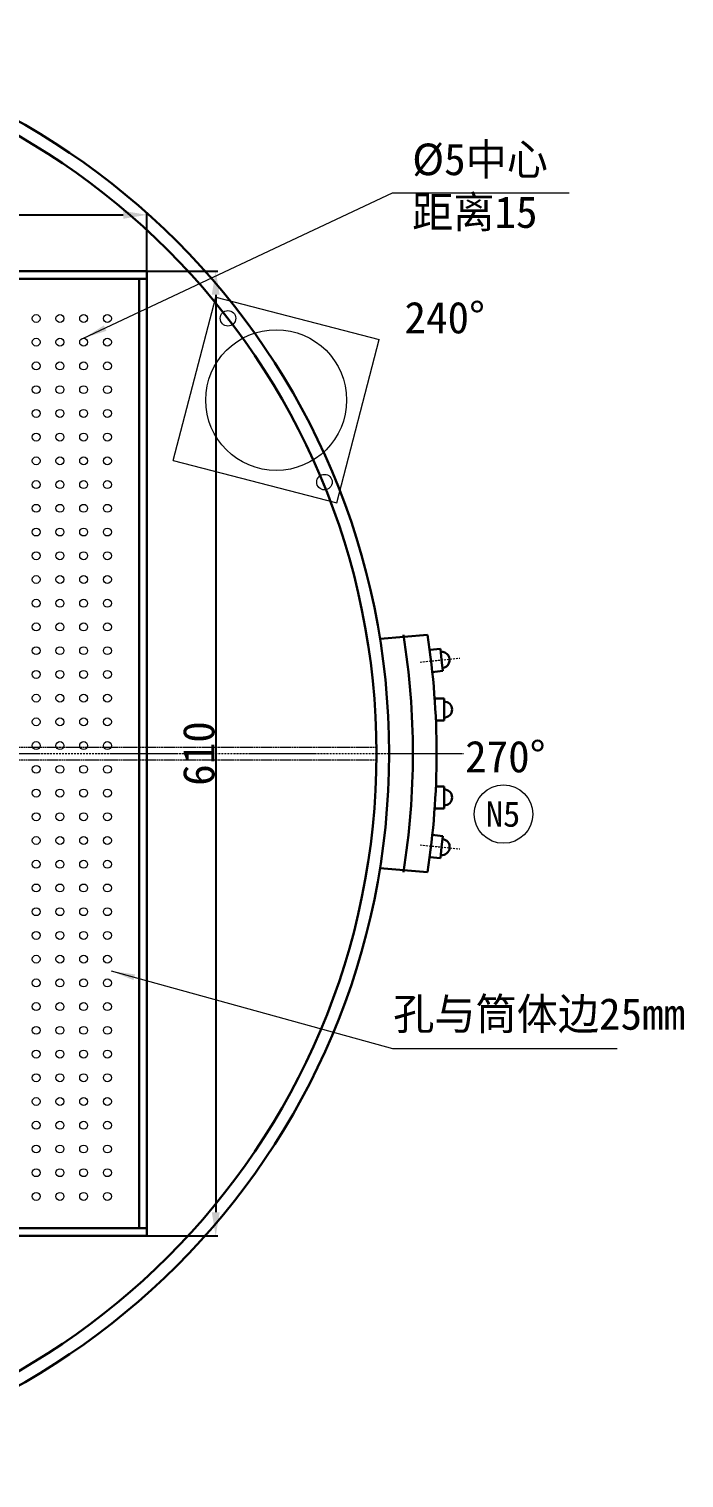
# Model space of a CAD drawing. Header units: millimetres. Extents: x 28206 to 36308, y 18744 to 24247.
# Drawn here: x 35894 to 36308, y 18908 to 19824 of the extents above; entities that cross this region are included whole.
import ezdxf

# ---------------------------------------------------------------- set-up
doc = ezdxf.new("R2010")
doc.units = ezdxf.units.MM
doc.header["$LTSCALE"] = 0.2
doc.linetypes.add('ACAD_ISO02W100', pattern=[15, 12, -3])
doc.linetypes.add('ACAD_ISO10W100', pattern=[18, 12, -3, 0, -3])
for name, color, linetype, lineweight in [('中心线', 5, 'ACAD_ISO10W100', 13), ('粗实线', 1, 'Continuous', 30), ('细实线', 6, 'Continuous', 13), ('虚线', 2, 'ACAD_ISO02W100', 13)]:
    doc.layers.add(name, color=color, linetype=linetype, lineweight=lineweight)
doc.dimstyles.new('ISO-25', dxfattribs={"dimtxt": 20, "dimasz": 15, "dimexe": 1.25, "dimexo": 0.625, "dimtad": 1, "dimtxsty": 'Standard', "dimcen": 2.5, "dimdle": 30, "dimadec": 0, "dimazin": 0, "dimtfac": 1, "dimtmove": 0, "dimatfit": 3, "dimfxl": 1, "dimarcsym": 0})

# ---------------------------------------------------------------- blocks, each defined once
blk = doc.blocks.new('*X40')
at = {"layer": '细实线', "ltscale": 0.5}
for points in [[(35373.45, 19709.28), (35373.45, 19704.28), (35358.45, 19706.78)], [(35953.45, 19709.28), (35953.45, 19704.28), (35968.45, 19706.78)]]:
    blk.add_hatch(color=0, dxfattribs=at).paths.add_polyline_path(points, flags=0)
at = {"layer": '细实线', "color": 0, "lineweight": -2, "ltscale": 0.5}
for p, q in [((35358.45, 19671.9), (35358.45, 19708.03)), ((35373.45, 19706.78), (35953.45, 19706.78)), ((35968.45, 19671.9), (35968.45, 19708.03))]:
    blk.add_line(p, q, dxfattribs=at)
at = {"layer": '细实线', "color": 0, "ltscale": 0.5, "insert": (35663.45, 19717.4), "char_height": 20, "width": 79.7778, "attachment_point": 5}
blk.add_mtext('610', dxfattribs=at)
blk = doc.blocks.new('*X41')
at = {"layer": '细实线', "ltscale": 0.5}
for points in [[(36009.41, 19656.27), (36014.41, 19656.27), (36011.91, 19671.27)], [(36009.41, 19076.27), (36014.41, 19076.27), (36011.91, 19061.27)]]:
    blk.add_hatch(color=0, dxfattribs=at).paths.add_polyline_path(points, flags=0)
at = {"layer": '细实线', "color": 0, "lineweight": -2, "ltscale": 0.5}
for p, q in [((35946.74, 19671.27), (36013.16, 19671.27)), ((36011.91, 19656.27), (36011.91, 19076.27)), ((35946.74, 19061.27), (36013.16, 19061.27))]:
    blk.add_line(p, q, dxfattribs=at)
at = {"layer": '细实线', "color": 0, "ltscale": 0.5, "insert": (36001.28, 19366.27), "char_height": 20, "width": 79.7778, "attachment_point": 5, "rotation": 90}
blk.add_mtext('610', dxfattribs=at)
blk = doc.blocks.new('*X42')
at = {"layer": '细实线', "linetype": 'Continuous', "ltscale": 0.5}
blk.add_hatch(color=0, dxfattribs=at).paths.add_polyline_path([(35928.45, 19628.77), (35941.22, 19636.86), (35942.82, 19633.47)], flags=0)
blk.add_hatch(color=0, dxfattribs=at).paths.add_polyline_path([(35928.45, 19628.77), (35941.22, 19636.86), (35942.82, 19633.47)], flags=0)
at = {"layer": '细实线', "color": 0, "linetype": 'Continuous', "ltscale": 0.5}
for p, q in [((35928.45, 19628.77), (36123.63, 19720.72)), ((35928.45, 19628.77), (36123.63, 19720.72)), ((36123.63, 19720.72), (36235.17, 19720.72)), ((36123.63, 19720.72), (36235.17, 19720.72))]:
    blk.add_line(p, q, dxfattribs=at)
at = {"layer": '细实线', "color": 0, "ltscale": 0.5}
blk.add_line((36235.17, 19720.72), (36235.17, 19720.72), dxfattribs=at)
blk.add_line((36235.17, 19720.72), (36235.17, 19720.72), dxfattribs=at)
blk = doc.blocks.new('*X43')
at = {"layer": '细实线', "linetype": 'Continuous', "ltscale": 0.5}
blk.add_hatch(color=0, dxfattribs=at).paths.add_polyline_path([(35945.95, 19228.78), (35960.91, 19226.6), (35959.91, 19222.99)], flags=0)
blk.add_hatch(color=0, dxfattribs=at).paths.add_polyline_path([(35945.95, 19228.78), (35960.91, 19226.6), (35959.91, 19222.99)], flags=0)
at = {"layer": '细实线', "color": 0, "linetype": 'Continuous', "ltscale": 0.5}
for p, q in [((35945.95, 19228.78), (36123.63, 19179.79)), ((35945.95, 19228.78), (36123.63, 19179.79)), ((36123.63, 19179.79), (36265.55, 19179.79)), ((36123.63, 19179.79), (36265.55, 19179.79))]:
    blk.add_line(p, q, dxfattribs=at)
at = {"layer": '细实线', "color": 0, "ltscale": 0.5}
blk.add_line((36265.55, 19179.79), (36265.55, 19179.79), dxfattribs=at)
blk.add_line((36265.55, 19179.79), (36265.55, 19179.79), dxfattribs=at)

msp = doc.modelspace()

# ---------------------------------------------------------------- linework, layer by layer
at = {"layer": '中心线', "ltscale": 0.5}
for p, q in [((36141.045, 19424.075), (36166.158, 19426.564)), ((35188.995, 19366.27), (36167.521, 19366.27)), ((36143.275, 19366.27), (36168.511, 19366.27)), ((36141.045, 19308.465), (36166.158, 19305.976))]:
    msp.add_line(p, q, dxfattribs=at)
at = {"layer": '粗实线', "ltscale": 0.5}
for p, q in [((35358.452, 19671.27), (35968.452, 19671.27)), ((35968.452, 19671.27), (35968.452, 19061.27)), ((35358.452, 19666.27), (35968.452, 19666.27)), ((35963.452, 19666.27), (35963.452, 19066.27)), ((36115.695, 19438.657), (36145.654, 19441.27)), ((36147.243, 19431.734), (36153.954, 19432.4)), ((36153.954, 19432.4), (36154.646, 19425.423)), ((36155.338, 19418.447), (36154.646, 19425.423)), ((36148.626, 19417.781), (36155.338, 19418.447)), ((36150.611, 19401.048), (36156.152, 19401.048)), ((36156.152, 19401.048), (36156.152, 19394.037)), ((36156.152, 19387.027), (36156.152, 19394.037)), ((36150.611, 19387.027), (36156.152, 19387.027)), ((36150.611, 19345.514), (36156.152, 19345.514)), ((36156.152, 19345.514), (36156.152, 19338.503)), ((36156.152, 19331.492), (36156.152, 19338.503)), ((36150.611, 19331.492), (36156.152, 19331.492)), ((36148.626, 19314.759), (36155.338, 19314.094)), ((36155.338, 19314.094), (36154.646, 19307.117)), ((36147.243, 19300.806), (36153.954, 19300.141)), ((36153.954, 19300.141), (36154.646, 19307.117)), ((36115.692, 19293.864), (36145.654, 19291.27)), ((35358.452, 19066.27), (35968.452, 19066.27)), ((35358.452, 19061.27), (35968.452, 19061.27))]:
    msp.add_line(p, q, dxfattribs=at)
for radius in [458, 450]:
    msp.add_circle((35663.452, 19366.27), radius, dxfattribs=at)
for centre, radius, start, end in [((35663.452, 19366.27), 473, 350.876539, 9.123461), ((35663.452, 19366.27), 488, 351.159257, 8.840743), ((36154.646, 19425.423), 5.083, 275.660825, 95.660825), ((36156.152, 19394.037), 5.083, 270, 90), ((36156.152, 19338.503), 5.083, 270, 90), ((36154.646, 19307.117), 5.083, 264.339175, 84.339175)]:
    msp.add_arc(centre, radius, start, end, dxfattribs=at)
at = {"layer": '细实线', "ltscale": 0.5}
for p, q in [((35985.088, 19551.422), (36011.874, 19654.711)), ((36011.874, 19654.711), (36115.163, 19627.925)), ((36088.377, 19524.636), (36115.163, 19627.925)), ((35985.088, 19551.422), (36088.377, 19524.636))]:
    msp.add_line(p, q, dxfattribs=at)
for centre, radius in [((35898.452, 19641.27), 2.5), ((35913.452, 19641.27), 2.5), ((35928.452, 19641.27), 2.5), ((35943.452, 19641.27), 2.5), ((36019.619, 19641.365), 4.899), ((36050.126, 19589.673), 44.5), ((35898.452, 19626.27), 2.5), ((35913.452, 19626.27), 2.5), ((35928.452, 19626.27), 2.5), ((35943.452, 19626.27), 2.5), ((35898.452, 19611.27), 2.5), ((35913.452, 19611.27), 2.5), ((35928.452, 19611.27), 2.5), ((35943.452, 19611.27), 2.5), ((35898.452, 19596.27), 2.5), ((35913.452, 19596.27), 2.5), ((35928.452, 19596.27), 2.5), ((35943.452, 19596.27), 2.5), ((35898.452, 19581.27), 2.5), ((35913.452, 19581.27), 2.5), ((35928.452, 19581.27), 2.5), ((35943.452, 19581.27), 2.5), ((35898.452, 19566.27), 2.5), ((35913.452, 19566.27), 2.5), ((35928.452, 19566.27), 2.5), ((35943.452, 19566.27), 2.5), ((35898.452, 19551.27), 2.5), ((35913.452, 19551.27), 2.5), ((35928.452, 19551.27), 2.5), ((35943.452, 19551.27), 2.5), ((35898.452, 19536.27), 2.5), ((35913.452, 19536.27), 2.5), ((35928.452, 19536.27), 2.5), ((35943.452, 19536.27), 2.5), ((36080.612, 19537.839), 4.899), ((35898.452, 19521.27), 2.5), ((35913.452, 19521.27), 2.5), ((35928.452, 19521.27), 2.5), ((35943.452, 19521.27), 2.5), ((35898.452, 19506.27), 2.5), ((35913.452, 19506.27), 2.5), ((35928.452, 19506.27), 2.5), ((35943.452, 19506.27), 2.5), ((35898.452, 19491.27), 2.5), ((35913.452, 19491.27), 2.5), ((35928.452, 19491.27), 2.5), ((35943.452, 19491.27), 2.5), ((35898.452, 19476.27), 2.5), ((35913.452, 19476.27), 2.5), ((35928.452, 19476.27), 2.5), ((35943.452, 19476.27), 2.5), ((35898.452, 19461.27), 2.5), ((35913.452, 19461.27), 2.5), ((35928.452, 19461.27), 2.5), ((35943.452, 19461.27), 2.5), ((35898.452, 19446.27), 2.5), ((35913.452, 19446.27), 2.5), ((35928.452, 19446.27), 2.5), ((35943.452, 19446.27), 2.5), ((35898.452, 19431.27), 2.5), ((35913.452, 19431.27), 2.5), ((35928.452, 19431.27), 2.5), ((35943.452, 19431.27), 2.5), ((35898.452, 19416.27), 2.5), ((35913.452, 19416.27), 2.5), ((35928.452, 19416.27), 2.5), ((35943.452, 19416.27), 2.5), ((35898.452, 19401.27), 2.5), ((35913.452, 19401.27), 2.5), ((35928.452, 19401.27), 2.5), ((35943.452, 19401.27), 2.5), ((35898.452, 19386.27), 2.5), ((35913.452, 19386.27), 2.5), ((35928.452, 19386.27), 2.5), ((35943.452, 19386.27), 2.5), ((35898.452, 19371.27), 2.5), ((35913.452, 19371.27), 2.5), ((35928.452, 19371.27), 2.5), ((35943.452, 19371.27), 2.5), ((35898.452, 19356.27), 2.5), ((35913.452, 19356.27), 2.5), ((35928.452, 19356.27), 2.5), ((35943.452, 19356.27), 2.5), ((36193.692, 19327.968), 18.469), ((35898.452, 19341.27), 2.5), ((35913.452, 19341.27), 2.5), ((35928.452, 19341.27), 2.5), ((35943.452, 19341.27), 2.5), ((35898.452, 19326.27), 2.5), ((35913.452, 19326.27), 2.5), ((35928.452, 19326.27), 2.5), ((35943.452, 19326.27), 2.5), ((35898.452, 19311.27), 2.5), ((35913.452, 19311.27), 2.5), ((35928.452, 19311.27), 2.5), ((35943.452, 19311.27), 2.5), ((35898.452, 19296.27), 2.5), ((35913.452, 19296.27), 2.5), ((35928.452, 19296.27), 2.5), ((35943.452, 19296.27), 2.5), ((35898.452, 19281.27), 2.5), ((35913.452, 19281.27), 2.5), ((35928.452, 19281.27), 2.5), ((35943.452, 19281.27), 2.5), ((35898.452, 19266.27), 2.5), ((35913.452, 19266.27), 2.5), ((35928.452, 19266.27), 2.5), ((35943.452, 19266.27), 2.5), ((35898.452, 19251.27), 2.5), ((35913.452, 19251.27), 2.5), ((35928.452, 19251.27), 2.5), ((35943.452, 19251.27), 2.5), ((35898.452, 19236.27), 2.5), ((35913.452, 19236.27), 2.5), ((35928.452, 19236.27), 2.5), ((35943.452, 19236.27), 2.5), ((35898.452, 19221.27), 2.5), ((35913.452, 19221.27), 2.5), ((35928.452, 19221.27), 2.5), ((35943.452, 19221.27), 2.5), ((35898.452, 19206.27), 2.5), ((35913.452, 19206.27), 2.5), ((35928.452, 19206.27), 2.5), ((35943.452, 19206.27), 2.5), ((35898.452, 19191.27), 2.5), ((35913.452, 19191.27), 2.5), ((35928.452, 19191.27), 2.5), ((35943.452, 19191.27), 2.5), ((35898.452, 19176.27), 2.5), ((35913.452, 19176.27), 2.5), ((35928.452, 19176.27), 2.5), ((35943.452, 19176.27), 2.5), ((35898.452, 19161.27), 2.5), ((35913.452, 19161.27), 2.5), ((35928.452, 19161.27), 2.5), ((35943.452, 19161.27), 2.5), ((35898.452, 19146.27), 2.5), ((35913.452, 19146.27), 2.5), ((35928.452, 19146.27), 2.5), ((35943.452, 19146.27), 2.5), ((35898.452, 19131.27), 2.5), ((35913.452, 19131.27), 2.5), ((35928.452, 19131.27), 2.5), ((35943.452, 19131.27), 2.5), ((35898.452, 19116.27), 2.5), ((35913.452, 19116.27), 2.5), ((35928.452, 19116.27), 2.5), ((35943.452, 19116.27), 2.5), ((35898.452, 19101.27), 2.5), ((35913.452, 19101.27), 2.5), ((35928.452, 19101.27), 2.5), ((35943.452, 19101.27), 2.5), ((35898.452, 19086.27), 2.5), ((35913.452, 19086.27), 2.5), ((35928.452, 19086.27), 2.5), ((35943.452, 19086.27), 2.5)]:
    msp.add_circle(centre, radius, dxfattribs=at)
at = {"layer": '虚线', "ltscale": 0.5}
for p, q in [((35788.388, 19370.27), (36113.434, 19370.27)), ((35788.388, 19362.27), (36113.434, 19362.27))]:
    msp.add_line(p, q, dxfattribs=at)

# ---------------------------------------------------------------- block references
at = {"layer": '细实线', "ltscale": 0.5}
for name in ['*X42', '*X43']:
    msp.add_blockref(name, (0, 0), dxfattribs=at)

# ---------------------------------------------------------------- texts
at = {"layer": '细实线', "ltscale": 0.5, "attachment_point": 1}
for s, insert, char_height, width in [('%%C5中心\\P距离15', (36136.015, 19751.867), 20, 189.09215), ('240%%D', (36131.153, 19651.868), 20, 168.54402), ('270%%D', (36169.44, 19374.355), 20, 168.54402), ('N5', (36182.543, 19335.974), 16, 58.94022), ('孔与筒体边25mm', (36124.078, 19211.649), 20, 182.00853)]:
    msp.add_mtext(s, dxfattribs=dict(at, insert=insert, char_height=char_height, width=width))

# ---------------------------------------------------------------- dimensions: what is measured, and where the dimension line sits
at = {"layer": '细实线', "ltscale": 0.5}
dim = msp.add_linear_dim(base=(35968.452, 19706.78), p1=(35358.452, 19671.27), p2=(35968.452, 19671.27), dimstyle='ISO-25', override={"dimsah": 1, "dimtolj": 1, "dimtzin": 8}, dxfattribs=at)
dim.commit()
dim.dimension.update_dxf_attribs({"geometry": '*X40', "text_midpoint": (35663.452, 19717.405)})
dim = msp.add_linear_dim(base=(36011.907, 19061.27), p1=(35946.115, 19671.27), p2=(35946.115, 19061.27), angle=90, dimstyle='ISO-25', override={"dimsah": 1, "dimtolj": 1, "dimtzin": 8}, dxfattribs=at)
dim.commit()
dim.dimension.update_dxf_attribs({"geometry": '*X41', "text_midpoint": (36001.282, 19366.27)})

doc.saveas('drawing.dxf')
